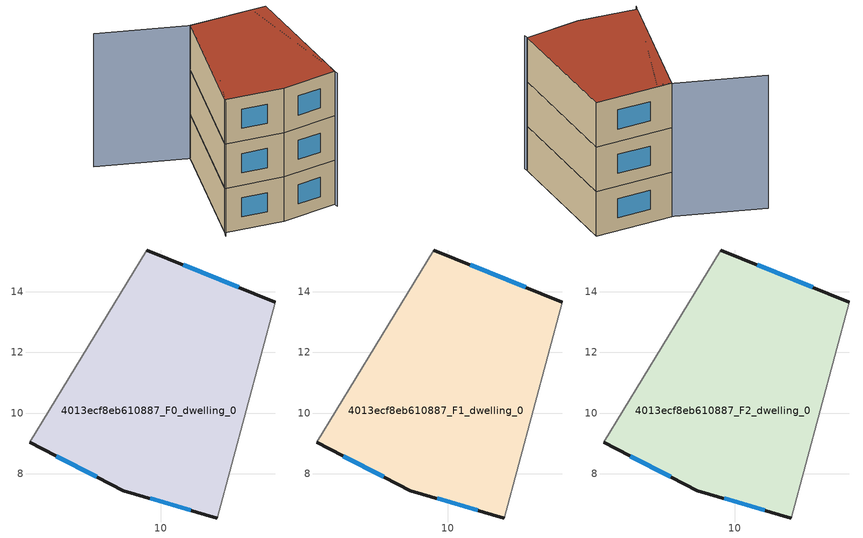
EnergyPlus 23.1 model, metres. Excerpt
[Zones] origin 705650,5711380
4013ecf8eb610887_F0_dwelling_0
 floor ground (EU_floor_Construction): 13.76,13.64 11.86,6.55 8.76,7.45 5.68,9.04 9.53,15.37 z0
 wall outside (EU_wall_Construction): 5.68,9.04 8.76,7.45 11.86,6.55 / 13.76,13.64 9.53,15.37 z0:3
 wall adiabatic (EU_wall_Construction): 9.53,15.37 5.68,9.04 / 11.86,6.55 13.76,13.64 z0:3
 window (EU_Window_Construction): 6.56,8.59 7.88,7.9 / 12.55,14.13 10.74,14.88 / 9.64,7.19 10.97,6.81 z0.85:2.15
4013ecf8eb610887_F1_dwelling_0
 floor to 4013ecf8eb610887_F0_dwelling_0 (EU_floor_Construction): 13.76,13.64 11.86,6.55 8.76,7.45 5.68,9.04 9.53,15.37 z3
 wall outside (EU_wall_Construction): 5.68,9.04 8.76,7.45 11.86,6.55 / 13.76,13.64 9.53,15.37 z3:6
 wall adiabatic (EU_wall_Construction): 9.53,15.37 5.68,9.04 / 11.86,6.55 13.76,13.64 z3:6
 window (EU_Window_Construction): 6.56,8.59 7.88,7.9 / 12.55,14.13 10.74,14.88 / 9.64,7.19 10.97,6.81 z3.85:5.15
4013ecf8eb610887_F2_dwelling_0
 floor to 4013ecf8eb610887_F1_dwelling_0 (EU_floor_Construction): 13.76,13.64 11.86,6.55 8.76,7.45 5.68,9.04 9.53,15.37 z6
 wall outside (EU_wall_Construction): 5.68,9.04 8.76,7.45 11.86,6.55 / 13.76,13.64 9.53,15.37 z6:9
 wall adiabatic (EU_wall_Construction): 9.53,15.37 5.68,9.04 / 11.86,6.55 13.76,13.64 z6:9
 window (EU_Window_Construction): 6.56,8.59 7.88,7.9 / 12.55,14.13 10.74,14.88 / 9.64,7.19 10.97,6.81 z6.85:8.15
 roof outside (EU_roof_Construction): 11.86,6.55 13.76,13.64 9.53,15.37 5.68,9.04 8.76,7.45 z9
shading: 11.82,6.32 12.93,13.77 / 5.27,18.68 10.2,14.85 / 10.2,14.85 5.5,8.81 z0:9
[Building]
EU S2 Campaign: North Axis=0; Terrain=City; Solar Distribution=FullExterior
[Site:Location]
London: Latitude=51.5; Longitude=-0.5; Time Zone=0; Elevation=25
[SizingPeriod:WeatherFileDays]
AnnualSizingPeriod: Begin Month=1; Begin Day of Month=1; End Month=12; End Day of Month=31; Day of Week for Start Day=Monday; Use Weather File Daylight Saving Period=No; Use Weather File Rain and Snow Indicators=No
[MATERIAL]
EU_InternalMass_Material: Roughness=MediumRough; Thickness=0.1; Conductivity=1; Density=1800; Specific Heat=900; Thermal Absorptance=0.9; Solar Absorptance=0.7; Visible Absorptance=0.7
[MATERIAL:NOMASS] Roughness=MediumRough; Thermal Absorptance=0.9; Solar Absorptance=0.7; Visible Absorptance=0.7
Name | Thermal Resistance
EU_wall_NoMass | 0.71061
EU_roof_NoMass | 2.41608
EU_floor_NoMass | 1.75078
[WINDOWMATERIAL:SIMPLEGLAZINGSYSTEM]
EU_Window_SimpleGlazing: UFactor=2.64892; Solar Heat Gain Coefficient=0.76; Visible Transmittance=0.76
[CONSTRUCTION]
EU_wall_Construction: EU_wall_NoMass
EU_roof_Construction: EU_roof_NoMass
EU_floor_Construction: EU_floor_NoMass
EU_Window_Construction: EU_Window_SimpleGlazing
EU_InternalMass_Construction: EU_InternalMass_Material
[ZONE] Type=1; Multiplier=1; Ceiling Height=autocalculate; Volume=126.073; Floor Area=autocalculate; Part of Total Floor Area=Yes
4013ecf8eb610887_F0_dwelling_0; 4013ecf8eb610887_F1_dwelling_0; 4013ecf8eb610887_F2_dwelling_0
[INTERNALMASS] Construction=EU_InternalMass_Construction; Surface Area=42.0244
Name | Zone or ZoneList
4013ecf8eb610887_F0_dwelling_0_EU_InternalMass | 4013ecf8eb610887_F0_dwelling_0
4013ecf8eb610887_F1_dwelling_0_EU_InternalMass | 4013ecf8eb610887_F1_dwelling_0
4013ecf8eb610887_F2_dwelling_0_EU_InternalMass | 4013ecf8eb610887_F2_dwelling_0
[OTHEREQUIPMENT] Fuel Type=Electricity; Design Level Calculation Method=Watts/Area; Power per Zone Floor Area=1; Fraction Latent=0; Fraction Radiant=0; Fraction Lost=0; Carbon Dioxide Generation Rate=0; EndUse Subcategory=EU_Step8_InternalGains
Name | Zone or ZoneList or Space or SpaceList | Schedule
EU_Step8_InternalGain_4013ecf8eb610887_F0_dwelling_0_f000 | 4013ecf8eb610887_F0_dwelling_0 | EU_Step8_GainSchedule_4013ecf8eb610887_F0_dwelling_0_f000
EU_Step8_InternalGain_4013ecf8eb610887_F1_dwelling_0_f000 | 4013ecf8eb610887_F1_dwelling_0 | EU_Step8_GainSchedule_4013ecf8eb610887_F1_dwelling_0_f000
EU_Step8_InternalGain_4013ecf8eb610887_F2_dwelling_0_f000 | 4013ecf8eb610887_F2_dwelling_0 | EU_Step8_GainSchedule_4013ecf8eb610887_F2_dwelling_0_f000
[ZONEVENTILATION:DESIGNFLOWRATE] Schedule=EU_AlwaysOn; Design Flow Rate Calculation Method=AirChanges/Hour; Air Changes per Hour=0.496673; Ventilation Type=Natural; Fan Pressure Rise=0; Fan Total Efficiency=1; Constant Term Coefficient=1; Temperature Term Coefficient=0; Velocity Term Coefficient=0; Velocity Squared Term Coefficient=0; Minimum Indoor Temperature=-100; Maximum Indoor Temperature=100; Delta Temperature=-100; Minimum Outdoor Temperature=-100; Maximum Outdoor Temperature=100; Maximum Wind Speed=40
Name | Zone or ZoneList or Space or SpaceList
EU_ConstantAir_4013ecf8eb610887_F0_dwelling_0 | 4013ecf8eb610887_F0_dwelling_0
EU_ConstantAir_4013ecf8eb610887_F1_dwelling_0 | 4013ecf8eb610887_F1_dwelling_0
EU_ConstantAir_4013ecf8eb610887_F2_dwelling_0 | 4013ecf8eb610887_F2_dwelling_0
[HVACTEMPLATE:THERMOSTAT] Constant Heating Setpoint=20; Constant Cooling Setpoint=50
EU_HeatOnly_4013ecf8eb610887_F0_dwelling_0; EU_HeatOnly_4013ecf8eb610887_F1_dwelling_0; EU_HeatOnly_4013ecf8eb610887_F2_dwelling_0
[HVACTEMPLATE:ZONE:IDEALLOADSAIRSYSTEM] System Availability Schedule=EU_AlwaysOn; Maximum Heating Supply Air Temperature=50; Minimum Cooling Supply Air Temperature=13; Maximum Heating Supply Air Humidity Ratio=0.0156; Minimum Cooling Supply Air Humidity Ratio=0.0077; Heating Limit=NoLimit; Cooling Limit=NoLimit; Heating Availability Schedule=EU_AlwaysOn; Cooling Availability Schedule=EU_CoolingOff; Dehumidification Control Type=ConstantSensibleHeatRatio; Cooling Sensible Heat Ratio=0.7; Dehumidification Setpoint=60; Humidification Control Type=None; Humidification Setpoint=30; Outdoor Air Method=None; Outdoor Air Flow Rate per Person=0.00944; Outdoor Air Flow Rate per Zone Floor Area=0; Outdoor Air Flow Rate per Zone=0; Demand Controlled Ventilation Type=None; Outdoor Air Economizer Type=NoEconomizer; Heat Recovery Type=None; Sensible Heat Recovery Effectiveness=0.7; Latent Heat Recovery Effectiveness=0.65
Name | Template Thermostat
4013ecf8eb610887_F0_dwelling_0 | EU_HeatOnly_4013ecf8eb610887_F0_dwelling_0
4013ecf8eb610887_F1_dwelling_0 | EU_HeatOnly_4013ecf8eb610887_F1_dwelling_0
4013ecf8eb610887_F2_dwelling_0 | EU_HeatOnly_4013ecf8eb610887_F2_dwelling_0
[SIZING:ZONE] Zone Cooling Design Supply Air Temperature Input Method=SupplyAirTemperature; Zone Cooling Design Supply Air Temperature=13; Zone Heating Design Supply Air Temperature Input Method=SupplyAirTemperature; Zone Heating Design Supply Air Temperature=50; Zone Cooling Design Supply Air Humidity Ratio=0.008; Zone Heating Design Supply Air Humidity Ratio=0.008; Cooling Design Air Flow Method=DesignDay; Cooling Design Air Flow Rate=0; Cooling Minimum Air Flow per Zone Floor Area=0.000762; Cooling Minimum Air Flow=0; Cooling Minimum Air Flow Fraction=0.2; Heating Design Air Flow Method=DesignDay; Heating Design Air Flow Rate=0; Heating Maximum Air Flow per Zone Floor Area=0.002032; Heating Maximum Air Flow=0.141576; Heating Maximum Air Flow Fraction=0.3; Account for Dedicated Outdoor Air System=No; Dedicated Outdoor Air System Control Strategy=NeutralSupplyAir; Dedicated Outdoor Air Low Setpoint Temperature for Design=autosize; Dedicated Outdoor Air High Setpoint Temperature for Design=autosize; Zone Load Sizing Method=Sensible Load Only No Latent Load; Zone Latent Cooling Design Supply Air Humidity Ratio Input Method=HumidityRatioDifference; Zone Cooling Design Supply Air Humidity Ratio Difference=0.005; Zone Latent Heating Design Supply Air Humidity Ratio Input Method=HumidityRatioDifference; Zone Humidification Design Supply Air Humidity Ratio Difference=0.005
4013ecf8eb610887_F0_dwelling_0; 4013ecf8eb610887_F1_dwelling_0; 4013ecf8eb610887_F2_dwelling_0
[SCHEDULE:CONSTANT]
Name | Hourly Value
EU_AlwaysOn | 1
EU_CoolingOff | 0
[SCHEDULE:FILE] Column Number=1; Rows to Skip at Top=0; Number of Hours of Data=8760; Column Separator=Comma; Interpolate to Timestep=No; Minutes per Item=60; Adjust Schedule for Daylight Savings=Yes
Name | File
EU_Step8_GainSchedule_4013ecf8eb610887_F0_dwelling_0_f000 | ../../schedules/4013ecf8eb610887/4013ecf8eb610887_F0_dwelling_0_f000_gain.csv
EU_Step8_GainSchedule_4013ecf8eb610887_F1_dwelling_0_f000 | ../../schedules/4013ecf8eb610887/4013ecf8eb610887_F1_dwelling_0_f000_gain.csv
EU_Step8_GainSchedule_4013ecf8eb610887_F2_dwelling_0_f000 | ../../schedules/4013ecf8eb610887/4013ecf8eb610887_F2_dwelling_0_f000_gain.csv
